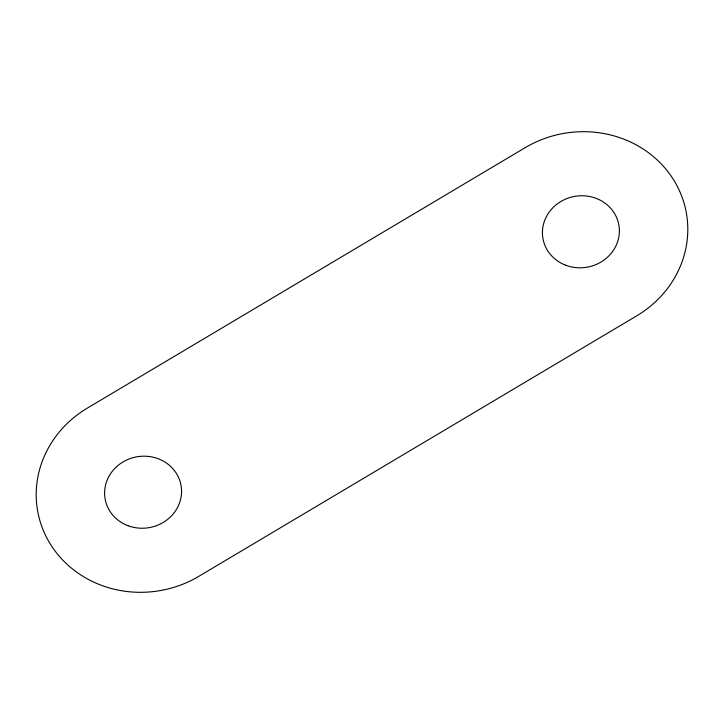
<?xml version="1.0" encoding="UTF-8"?>
<svg xmlns="http://www.w3.org/2000/svg" width="724" height="724" viewBox="0 0 724 724"><rect width="100%" height="100%" fill="white"/><g stroke="black" fill="none" stroke-linecap="round" stroke-linejoin="round"><path stroke-width="1.09" d="M525.181 147.669L87.36 408.101A107.107 99.858 -10.2 0 0 51.875 546.475A107.107 99.858 -10.2 0 0 198.819 576.331L636.64 315.899A107.107 99.858 -10.2 0 0 672.125 177.525A107.107 99.858 -10.2 0 0 525.181 147.669M565.797 265.256A38.562 35.947 -10.2 0 0 619.111 226.594A38.562 35.947 -10.2 0 0 557.815 203.498A38.562 35.947 -10.2 0 0 565.797 265.256M127.976 525.687A38.562 35.947 -10.2 0 0 181.29 487.026A38.562 35.947 -10.2 0 0 119.994 463.93A38.562 35.947 -10.2 0 0 127.976 525.687"/></g></svg>
